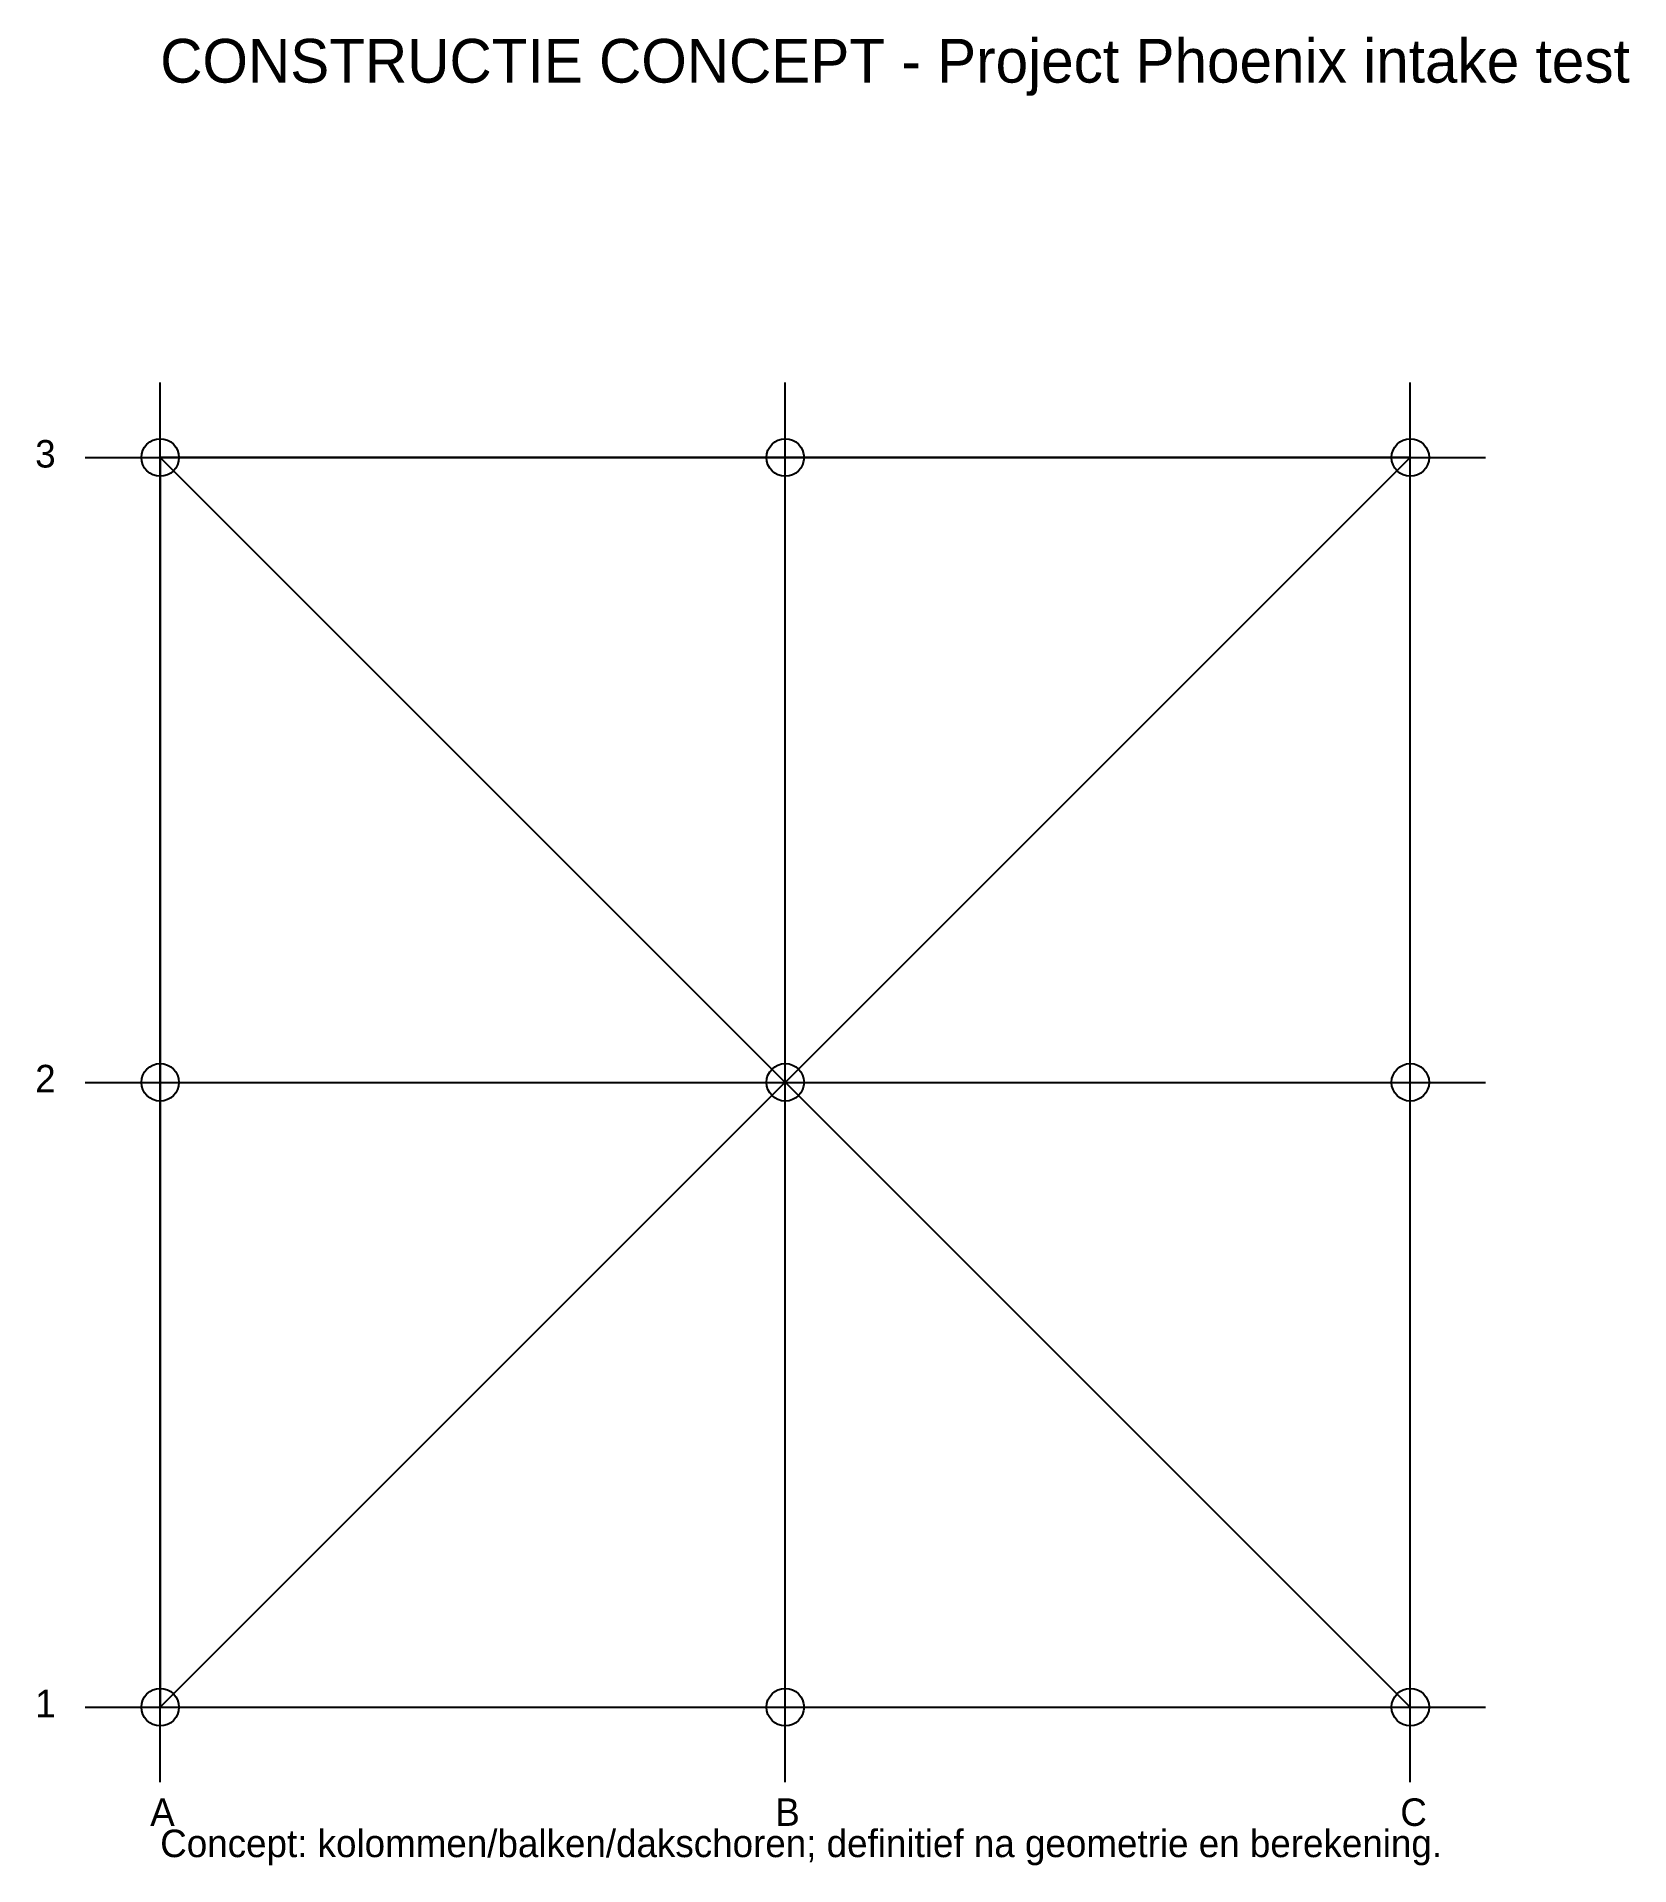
# Model space of a CAD drawing. Extents: x -1 to 11.8, y -1.3 to 13.4.
import ezdxf

# ---------------------------------------------------------------- set-up
doc = ezdxf.new("R2010")
doc.units = 0
for name, color, linetype in [('A-ASSEN', 7, 'CONTINUOUS'), ('S-BALKEN', 7, 'CONTINUOUS'), ('S-DAK', 7, 'CONTINUOUS'), ('S-KOLOMMEN', 7, 'CONTINUOUS'), ('T-TEKST', 7, 'CONTINUOUS')]:
    doc.layers.add(name, color=color, linetype=linetype)

msp = doc.modelspace()

# ---------------------------------------------------------------- linework, layer by layer
at = {"layer": 'A-ASSEN'}
for p, q in [((0, -0.6), (0, 10.6)), ((5, -0.6), (5, 10.6)), ((10, -0.6), (10, 10.6)), ((-0.6, 10), (10.6, 10)), ((-0.6, 5), (10.6, 5)), ((-0.6, 0), (10.6, 0))]:
    msp.add_line(p, q, dxfattribs=at)
at = {"layer": 'S-BALKEN'}
for p, q in [((10, 10), (0, 10)), ((0, 10), (0, 0)), ((0, 10), (10, 10)), ((0, 0), (0, 10)), ((5, 0), (5, 10)), ((10, 0), (10, 10)), ((10, 0), (10, 10)), ((0, 5), (10, 5)), ((0, 0), (10, 0)), ((0, 0), (10, 0))]:
    msp.add_line(p, q, dxfattribs=at)
at = {"layer": 'S-DAK'}
for p, q in [((0, 0), (10, 10)), ((0, 10), (10, 0))]:
    msp.add_line(p, q, dxfattribs=at)
at = {"layer": 'S-KOLOMMEN'}
for centre in [(0, 10), (5, 10), (10, 10), (0, 5), (5, 5), (10, 5), (0, 0), (5, 0), (10, 0)]:
    msp.add_circle(centre, 0.15, dxfattribs=at)

# ---------------------------------------------------------------- texts
at = {"layer": 'T-TEKST'}
for s, height, p in [('CONSTRUCTIE CONCEPT - Project Phoenix intake test', 0.35, (0, 13)), ('3', 0.22, (-1, 9.92)), ('2', 0.22, (-1, 4.92)), ('1', 0.22, (-1, -0.08)), ('A', 0.22, (-0.08, -0.95)), ('B', 0.22, (4.92, -0.95)), ('C', 0.22, (9.92, -0.95)), ('Concept: kolommen/balken/dakschoren; definitief na geometrie en berekening.', 0.22, (0, -1.2))]:
    msp.add_text(s, height=height, dxfattribs=at).set_placement(p)

doc.saveas('drawing.dxf')
